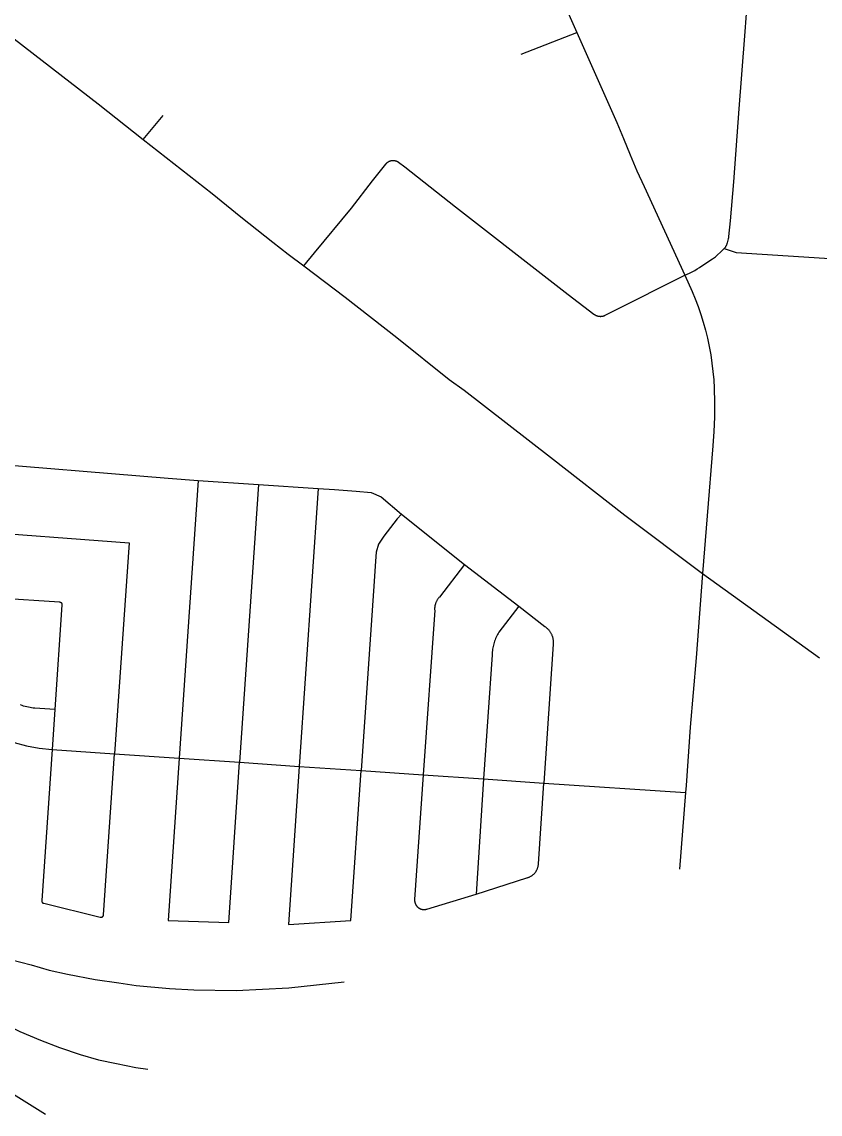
# Model space of a CAD drawing. Header units: inches. Extents: x 326453 to 344102, y 4677180 to 4689621.
# Drawn here: x 337211 to 338218, y 4678733 to 4680111 of the extents above; entities that cross this region are included whole.
import ezdxf

# ---------------------------------------------------------------- set-up
doc = ezdxf.new("R2010")
doc.units = ezdxf.units.IN
doc.header["$MEASUREMENT"] = 0
doc.layers.add('Street_Centreline', color=7, linetype='Continuous')

msp = doc.modelspace()

# ---------------------------------------------------------------- linework, layer by layer
at = {"layer": 'Street_Centreline'}
for p, q in [((337841.2462, 4680070.6338), (337911.3245, 4680097.9874)), ((337364.1741, 4679962.8488), (337389.2761, 4679993.1102)), ((337433.5032, 4679532.6552), (337409.6457, 4679181.9324)), ((337433.5032, 4679532.6552), (337509.6384, 4679527.4831)), ((337509.6384, 4679527.4831), (337485.7815, 4679176.7744)), ((337509.6384, 4679527.4831), (337584.7744, 4679522.3808)), ((337584.7744, 4679522.3808), (337560.908, 4679171.6696)), ((337689.9889, 4679490.0959), (337769.4175, 4679426.572)), ((337769.4175, 4679426.572), (337838.0345, 4679374.0293)), ((338069.9641, 4679414.9171), (338217.4171, 4679308.49)), ((337252.6041, 4679243.3221), (337249.1539, 4679192.9187)), ((337249.1539, 4679192.9187), (337328.1113, 4679187.5138)), ((337328.1113, 4679187.5138), (337409.6457, 4679181.9324)), ((337409.6457, 4679181.9324), (337485.7815, 4679176.7744)), ((337485.7815, 4679176.7744), (337560.908, 4679171.6696)), ((337560.908, 4679171.6696), (337639.2134, 4679166.3451)), ((337639.2134, 4679166.3451), (337717.5993, 4679160.9423)), ((337717.5993, 4679160.9423), (337793.461, 4679155.9468)), ((337793.461, 4679155.9468), (337784.2899, 4679010.4137)), ((337793.461, 4679155.9468), (337869.5014, 4679150.5416)), ((337869.5014, 4679150.5416), (338048.3476, 4679138.5291)), ((338048.3476, 4679138.5291), (338040.8968, 4679041.7642)), ((337151.9087, 4678788.301), (337240.8269, 4678732.7571))]:
    msp.add_line(p, q, dxfattribs=at)
for points in [[(337802.3319, 4680344.747), (337815.9432, 4680313.6533), (337911.3245, 4680097.9874)], [(336943.3832, 4680287.9512), (336991.0559, 4680251.6638), (337042.6331, 4680212.3876), (337165.4832, 4680117.1018), (337307.3111, 4680007.63), (337364.1741, 4679962.8488)], [(338131.4592, 4680204.9601), (338123.0416, 4680093.4584), (338115.6102, 4680001.6724), (338108.9563, 4679909.5367), (338104.6471, 4679860.0027), (338102.7278, 4679840.4677), (338102.5246, 4679838.8721), (338102.2655, 4679837.2846), (338101.9509, 4679835.7072), (338101.5811, 4679834.1418), (338101.1565, 4679832.5903), (338100.6777, 4679831.0548), (338100.4949, 4679830.5328), (338100.2944, 4679830.0174), (338100.0763, 4679829.5092), (338099.841, 4679829.0087), (338099.5887, 4679828.5165), (338099.3197, 4679828.0333), (338099.0343, 4679827.5596), (338098.733, 4679827.0959), (338098.4159, 4679826.6427), (338098.0835, 4679826.2007), (338097.7362, 4679825.7703), (338097.3744, 4679825.352)], [(337911.3245, 4680097.9874), (337961.6286, 4679984.2454), (337970.3515, 4679963.9889), (337978.6764, 4679943.5656), (337987.0865, 4679923.3873), (337996.2022, 4679903.5178), (338047.764, 4679791.4271)], [(337364.1741, 4679962.8488), (337451.011, 4679894.4623), (337487.5525, 4679865.3141), (337527.6424, 4679833.3611), (337547.133, 4679818.1395), (337566.9212, 4679803.3066)], [(337566.9212, 4679803.3066), (337580.4922, 4679819.7421), (337627.0835, 4679876.1101), (337653.4006, 4679910.5861), (337670.2978, 4679931.8466), (337670.5476, 4679932.1633), (337670.8083, 4679932.471), (337671.0796, 4679932.7694), (337671.3612, 4679933.0581), (337671.6527, 4679933.3369), (337671.9537, 4679933.6052), (337672.264, 4679933.8629), (337672.5831, 4679934.1096), (337672.9105, 4679934.3451), (337673.246, 4679934.5689), (337673.5892, 4679934.7809), (337673.9395, 4679934.9807), (337674.2966, 4679935.1682), (337674.66, 4679935.3431), (337675.0293, 4679935.5052), (337675.404, 4679935.6543), (337675.7837, 4679935.7902), (337676.168, 4679935.9128), (337676.5563, 4679936.0218), (337676.9481, 4679936.1173), (337677.3431, 4679936.199), (337677.7407, 4679936.2668), (337678.1403, 4679936.3207), (337678.5417, 4679936.3607), (337678.9442, 4679936.3865), (337679.3473, 4679936.3983), (337679.7506, 4679936.396), (337680.1536, 4679936.3796), (337680.5558, 4679936.3492), (337680.9566, 4679936.3047), (337681.3557, 4679936.2463), (337681.7524, 4679936.1739), (337682.1464, 4679936.0877), (337682.5372, 4679935.9878), (337682.9242, 4679935.8743), (337683.307, 4679935.7474), (337683.6852, 4679935.6072), (337684.0582, 4679935.4538), (337684.4256, 4679935.2875), (337684.787, 4679935.1085), (337685.142, 4679934.917), (337685.49, 4679934.7131), (337685.8307, 4679934.4973), (337686.1636, 4679934.2697), (337686.4884, 4679934.0305), (337694.2436, 4679928.1091), (337758.3048, 4679877.919), (337877.6308, 4679784.8854), (337900.4135, 4679767.2714), (337932.8301, 4679742.3343), (337933.2083, 4679742.0603), (337933.5957, 4679741.7995), (337933.9919, 4679741.5522), (337934.3963, 4679741.3187), (337934.8086, 4679741.0993), (337935.2282, 4679740.8942), (337935.6546, 4679740.7037), (337936.0873, 4679740.5281), (337936.5258, 4679740.3674), (337936.9696, 4679740.222), (337937.4182, 4679740.0919), (337937.8709, 4679739.9774), (337938.3274, 4679739.8786), (337938.7869, 4679739.7955), (337939.2491, 4679739.7284), (337939.7133, 4679739.6772), (337940.179, 4679739.6421), (337940.6456, 4679739.623), (337941.1126, 4679739.62), (337941.5795, 4679739.6331), (337942.0456, 4679739.6624), (337942.5104, 4679739.7076), (337942.9734, 4679739.7689), (337943.434, 4679739.8461), (337943.8916, 4679739.9391), (337944.3458, 4679740.0478), (337944.796, 4679740.1721), (337945.2416, 4679740.3119), (337945.6821, 4679740.467), (337946.117, 4679740.6371), (337946.5458, 4679740.8222), (337946.968, 4679741.0219), (337956.4935, 4679745.7306), (338047.764, 4679791.4271)], [(338097.3744, 4679825.352), (338112.3927, 4679820.1008), (338433.8192, 4679799.7649), (338440.2428, 4679886.8448)], [(338047.764, 4679791.4271), (338053.6283, 4679794.2743), (338056.853, 4679795.8996), (338060.028, 4679797.62), (338063.1505, 4679799.434), (338066.2177, 4679801.3399), (338069.227, 4679803.3361), (338082.5071, 4679812.1871), (338083.7752, 4679813.0603), (338085.0162, 4679813.9715), (338086.2291, 4679814.9199), (338087.4126, 4679815.9046), (338088.5658, 4679816.9247), (338093.0204, 4679821.0858), (338097.3744, 4679825.352)], [(337566.9212, 4679803.3066), (337618.8734, 4679763.8779), (337684.1132, 4679712.9804), (337750.1494, 4679660.0026), (337769.0516, 4679646.6235), (337877.9457, 4679562.0977), (337971.9418, 4679488.499), (338069.9641, 4679414.9171)], [(338047.764, 4679791.4271), (338056.6385, 4679771.0541), (338060.6214, 4679761.5123), (338064.3089, 4679751.8526), (338067.6976, 4679742.0839), (338070.7842, 4679732.2157), (338073.5658, 4679722.2572), (338076.1072, 4679711.9436), (338078.3299, 4679701.5567), (338080.2318, 4679691.1062), (338081.8112, 4679680.6022), (338083.0664, 4679670.0546), (338083.9964, 4679659.4733), (338084.6002, 4679648.8684), (338085.0633, 4679630.6803), (338084.9434, 4679612.4867), (338084.2406, 4679594.3063), (338082.9556, 4679576.1578), (338075.713, 4679487.67), (338069.9641, 4679414.9171)], [(337139.8729, 4679556.5339), (337395.7535, 4679535.5607), (337433.5032, 4679532.6552)], [(337584.7744, 4679522.3808), (337605.6783, 4679520.9608), (337632.7387, 4679518.9706), (337651.8261, 4679517.1902), (337664.2882, 4679511.9767), (337689.9889, 4679490.0959)], [(337689.9889, 4679490.0959), (337684.6684, 4679484.134), (337667.7235, 4679462.2858), (337660.9096, 4679451.9827), (337658.0211, 4679441.8329), (337657.1977, 4679430.6003), (337655.0542, 4679399.1036), (337639.2134, 4679166.3451)], [(337133.5482, 4679469.6224), (337346.5194, 4679453.8684), (337328.1113, 4679187.5138)], [(337769.4175, 4679426.572), (337737.844, 4679385.134), (337737.3535, 4679384.6123), (337736.8811, 4679384.0743), (337736.4272, 4679383.5205), (337735.9925, 4679382.9516), (337735.5774, 4679382.3682), (337735.1824, 4679381.771), (337734.8079, 4679381.1607), (337734.4545, 4679380.538), (337734.1225, 4679379.9036), (337733.8122, 4679379.2583), (337733.5241, 4679378.6028), (337733.2585, 4679377.9379), (337733.0157, 4679377.2643), (337732.796, 4679376.5828), (337732.5996, 4679375.8943), (337732.4268, 4679375.1994), (337732.2777, 4679374.4991), (337732.1526, 4679373.7941), (337732.0515, 4679373.0853), (337731.9746, 4679372.3734), (337731.9221, 4679371.6593), (337731.8938, 4679370.9439), (337731.89, 4679370.2279), (337731.9105, 4679369.5121), (337731.9554, 4679368.7975), (337717.5993, 4679160.9423)], [(338069.9641, 4679414.9171), (338061.8713, 4679308.5071), (338054.4353, 4679221.1077), (338049.1297, 4679147.6572), (338048.3476, 4679138.5291)], [(337180.1844, 4679384.4853), (337258.6169, 4679379.1585), (337258.7312, 4679379.1476), (337258.8449, 4679379.1328), (337258.9581, 4679379.1141), (337259.0706, 4679379.0915), (337259.1822, 4679379.0649), (337259.2928, 4679379.0345), (337259.4024, 4679379.0003), (337259.5106, 4679378.9623), (337259.6175, 4679378.9206), (337259.7228, 4679378.8751), (337259.8266, 4679378.8261), (337259.9285, 4679378.7735), (337260.0286, 4679378.7174), (337260.1266, 4679378.6578), (337260.2226, 4679378.5949), (337260.3163, 4679378.5286), (337260.4076, 4679378.4592), (337260.4965, 4679378.3867), (337260.5828, 4679378.3111), (337260.6664, 4679378.2325), (337260.7473, 4679378.1511), (337260.8252, 4679378.067), (337260.9002, 4679377.9801), (337260.9722, 4679377.8908), (337261.041, 4679377.799), (337261.1066, 4679377.7048), (337261.1689, 4679377.6085), (337261.2278, 4679377.51), (337261.2832, 4679377.4096), (337261.3351, 4679377.3073), (337261.3835, 4679377.2032), (337261.4282, 4679377.0975), (337261.4692, 4679376.9904), (337261.5064, 4679376.8819), (337261.5399, 4679376.7721), (337261.5696, 4679376.6613), (337261.5953, 4679376.5495), (337261.6172, 4679376.4369), (337261.6352, 4679376.3236), (337261.6492, 4679376.2097), (337261.6593, 4679376.0954), (337261.6654, 4679375.9808), (337261.6675, 4679375.8661), (337261.6656, 4679375.7514), (337261.6598, 4679375.6368), (337252.6041, 4679243.3221)], [(337838.0345, 4679374.0293), (337813.0124, 4679341.0564), (337812.0657, 4679339.5454), (337811.1705, 4679338.0033), (337810.3279, 4679336.432), (337809.5387, 4679334.8331), (337808.8039, 4679333.2084), (337808.1243, 4679331.56), (337807.5007, 4679329.8895), (337806.9338, 4679328.199), (337806.4242, 4679326.4903), (337805.9726, 4679324.7653), (337805.5794, 4679323.0262), (337805.245, 4679321.2747), (337804.97, 4679319.513), (337804.7545, 4679317.743), (337804.5989, 4679315.9668), (337804.5032, 4679314.1863), (337804.4677, 4679312.4036), (337793.461, 4679155.9468)], [(337838.0345, 4679374.0293), (337871.0411, 4679348.0936), (337871.7011, 4679347.6309), (337872.345, 4679347.146), (337872.9721, 4679346.6395), (337873.5815, 4679346.112), (337874.1727, 4679345.5641), (337874.7449, 4679344.9964), (337875.2974, 4679344.4096), (337875.8297, 4679343.8043), (337876.3411, 4679343.1812), (337876.831, 4679342.5411), (337877.2989, 4679341.8848), (337877.7442, 4679341.2129), (337878.1663, 4679340.5262), (337878.5649, 4679339.8256), (337878.9394, 4679339.1119), (337879.2894, 4679338.3858), (337879.6146, 4679337.6483), (337879.9144, 4679336.9001), (337880.1887, 4679336.1421), (337880.437, 4679335.3753), (337880.6591, 4679334.6004), (337880.8547, 4679333.8185), (337881.0236, 4679333.0304), (337881.1657, 4679332.2369), (337881.2806, 4679331.4391), (337881.3684, 4679330.6379), (337881.4288, 4679329.8341), (337881.4619, 4679329.0287), (337881.4676, 4679328.2227), (337881.4459, 4679327.417), (337881.3968, 4679326.6124), (337881.3204, 4679325.81), (337869.5014, 4679150.5416)], [(337252.6041, 4679243.3221), (337227.5758, 4679245.0354), (337225.4912, 4679245.2182), (337223.4142, 4679245.4736), (337221.3473, 4679245.8013), (337219.2931, 4679246.2008), (337217.2542, 4679246.6717), (337215.2328, 4679247.2134), (337213.2316, 4679247.8252), (337211.2529, 4679248.5064), (337209.2992, 4679249.2562)], [(337185.9836, 4679206.9158), (337201.3243, 4679201.5998), (337217.0286, 4679197.4799), (337233.0034, 4679194.5805), (337249.1539, 4679192.9187)], [(337249.1539, 4679192.9187), (337236.1484, 4679002.5463), (337236.1333, 4679002.4335), (337236.122, 4679002.3201), (337236.1147, 4679002.2065), (337236.1112, 4679002.0927), (337236.1117, 4679001.9788), (337236.1162, 4679001.8651), (337236.1245, 4679001.7515), (337236.1367, 4679001.6383), (337236.1529, 4679001.5256), (337236.1729, 4679001.4135), (337236.1967, 4679001.3022), (337236.2244, 4679001.1917), (337236.2559, 4679001.0823), (337236.2911, 4679000.974), (337236.33, 4679000.867), (337236.3726, 4679000.7614), (337236.4188, 4679000.6574), (337236.4686, 4679000.555), (337236.5219, 4679000.4543), (337236.5786, 4679000.3556), (337236.6387, 4679000.2588), (337236.702, 4679000.1642), (337236.7686, 4679000.0719), (337236.8383, 4678999.9819), (337236.9111, 4678999.8943), (337236.9869, 4678999.8093), (337237.0655, 4678999.727), (337237.147, 4678999.6474), (337237.2311, 4678999.5707), (337237.3178, 4678999.4969), (337237.407, 4678999.4261), (337237.4987, 4678999.3585), (337237.5925, 4678999.2941), (337237.6885, 4678999.2329), (337237.7867, 4678999.1751), (337237.8867, 4678999.1207), (337237.9885, 4678999.0697), (337238.092, 4678999.0223), (337238.1971, 4678998.9785), (337238.3037, 4678998.9384), (337238.4115, 4678998.9019), (337238.5206, 4678998.8692), (337238.6307, 4678998.8403), (337309.9522, 4678981.406), (337310.0631, 4678981.3758), (337310.175, 4678981.3494), (337310.2878, 4678981.3269), (337310.4012, 4678981.3083), (337310.5153, 4678981.2936), (337310.6298, 4678981.2828), (337310.7445, 4678981.276), (337310.8595, 4678981.2732), (337310.9745, 4678981.2743), (337311.0893, 4678981.2793), (337311.204, 4678981.2883), (337311.3182, 4678981.3013), (337311.4319, 4678981.3182), (337311.545, 4678981.339), (337311.6573, 4678981.3637), (337311.7687, 4678981.3922), (337311.879, 4678981.4245), (337311.9882, 4678981.4607), (337312.096, 4678981.5005), (337312.2025, 4678981.544), (337312.3073, 4678981.5912), (337312.4105, 4678981.642), (337312.5118, 4678981.6963), (337312.6113, 4678981.7541), (337312.7086, 4678981.8152), (337312.8038, 4678981.8797), (337312.8968, 4678981.9473), (337312.9873, 4678982.0182), (337313.0754, 4678982.0921), (337313.1608, 4678982.1691), (337313.2436, 4678982.2489), (337313.3235, 4678982.3315), (337313.4006, 4678982.4168), (337313.4747, 4678982.5047), (337313.5457, 4678982.5952), (337313.6136, 4678982.688), (337313.6782, 4678982.7831), (337313.7395, 4678982.8804), (337313.7974, 4678982.9797), (337313.8519, 4678983.081), (337313.9028, 4678983.184), (337313.9502, 4678983.2888), (337313.9939, 4678983.3951), (337314.034, 4678983.5029), (337314.0703, 4678983.612), (337314.1028, 4678983.7223), (337314.1315, 4678983.8336), (337314.1564, 4678983.9459), (337314.1774, 4678984.059), (337314.1945, 4678984.1727), (337314.2076, 4678984.2869), (337314.2169, 4678984.4015), (337328.1113, 4679187.5138)], [(337409.6457, 4679181.9324), (337395.733, 4678977.3481), (337472.0415, 4678974.8199), (337485.7815, 4679176.7744)], [(337560.908, 4679171.6696), (337547.3255, 4678972.0903), (337626.3347, 4678977.1091), (337639.2134, 4679166.3451)], [(337717.5993, 4679160.9423), (337706.6553, 4679003.7093), (337706.6321, 4679003.3011), (337706.6229, 4679002.8923), (337706.6279, 4679002.4835), (337706.6469, 4679002.075), (337706.6801, 4679001.6675), (337706.7273, 4679001.2614), (337706.7885, 4679000.8571), (337706.8636, 4679000.4552), (337706.9525, 4679000.0561), (337707.0551, 4678999.6603), (337707.1714, 4678999.2683), (337707.3011, 4678998.8805), (337707.4441, 4678998.4974), (337707.6002, 4678998.1195), (337707.7693, 4678997.7473), (337707.9511, 4678997.381), (337708.1455, 4678997.0213), (337708.3521, 4678996.6685), (337708.5708, 4678996.323), (337708.8013, 4678995.9853), (337709.0433, 4678995.6557), (337709.2966, 4678995.3347), (337709.5608, 4678995.0226), (337709.8355, 4678994.7199), (337710.1206, 4678994.4267), (337710.4156, 4678994.1436), (337710.7202, 4678993.8709), (337711.0341, 4678993.6088), (337711.3568, 4678993.3577), (337711.6879, 4678993.1179), (337712.0272, 4678992.8896), (337712.3741, 4678992.6732), (337712.7283, 4678992.4689), (337713.0893, 4678992.277), (337713.4567, 4678992.0976), (337713.8301, 4678991.931), (337714.2091, 4678991.7774), (337714.5931, 4678991.637), (337714.9817, 4678991.5099), (337715.3745, 4678991.3962), (337715.7709, 4678991.2962), (337716.1706, 4678991.21), (337716.573, 4678991.1376), (337716.9777, 4678991.0791), (337717.3842, 4678991.0346), (337717.7919, 4678991.0042), (337718.2005, 4678990.9878), (337718.6093, 4678990.9856), (337719.018, 4678990.9975), (337719.4261, 4678991.0235), (337719.833, 4678991.0635), (337720.2383, 4678991.1176), (337720.6415, 4678991.1856), (337721.0421, 4678991.2675), (337721.4396, 4678991.3631), (337721.8336, 4678991.4725), (337784.2899, 4679010.4137)], [(337784.2899, 4679010.4137), (337848.1908, 4679030.9671), (337848.8321, 4679031.1352), (337849.4673, 4679031.3252), (337850.0956, 4679031.5367), (337850.7163, 4679031.7696), (337851.3287, 4679032.0236), (337851.9321, 4679032.2983), (337852.5257, 4679032.5936), (337853.1089, 4679032.909), (337853.6809, 4679033.2441), (337854.2412, 4679033.5985), (337854.789, 4679033.972), (337855.3237, 4679034.3639), (337855.8447, 4679034.7739), (337856.3514, 4679035.2015), (337856.8432, 4679035.6461), (337857.3195, 4679036.1073), (337857.7797, 4679036.5845), (337858.2234, 4679037.0771), (337858.6499, 4679037.5847), (337859.0589, 4679038.1065), (337859.4498, 4679038.642), (337859.8221, 4679039.1905), (337860.1755, 4679039.7515), (337860.5094, 4679040.3242), (337860.8236, 4679040.908), (337861.1177, 4679041.5022), (337861.3913, 4679042.1061), (337861.644, 4679042.719), (337861.8757, 4679043.3402), (337862.0859, 4679043.9689), (337862.2746, 4679044.6045), (337862.4415, 4679045.2462), (337862.5863, 4679045.8931), (337862.7089, 4679046.5447), (337862.8091, 4679047.2), (337862.8869, 4679047.8584), (337862.9421, 4679048.5191), (337869.5014, 4679150.5416)], [(336698.9674, 4679099.9973), (336849.8547, 4679047.5439), (336938.5222, 4679016.8108), (336972.7509, 4679004.774), (337004.4598, 4678993.9347), (337096.4909, 4678963.1445), (337153.002, 4678942.9945), (337196.5914, 4678928.0369), (337222.6149, 4678921.2084), (337245.3855, 4678914.3799), (337268.8066, 4678909.5024), (337303.4103, 4678902.6242), (337333.3374, 4678898.397), (337355.132, 4678895.1454), (337397.2435, 4678891.3894), (337428.0509, 4678889.4788), (337481.3143, 4678888.9071), (337547.7253, 4678892.0549), (337617.8735, 4678899.9548)], [(336697.6075, 4679083.979), (336711.8674, 4679079.0343), (336754.1352, 4679064.3637), (336804.287, 4679046.7033), (336878.4559, 4679020.5877), (336901.8798, 4679011.354), (336933.9709, 4678997.1627), (336968.0574, 4678980.0457), (337001.0551, 4678962.0322), (337040.4003, 4678938.1764), (337071.5269, 4678918.3305), (337112.8527, 4678891.717), (337149.5592, 4678868.3595), (337167.9455, 4678857.6753), (337187.3319, 4678847.3879), (337208.5358, 4678837.2367), (337234.6061, 4678826.1483), (337258.4161, 4678816.849), (337284.643, 4678808.2102), (337307.8746, 4678801.439), (337330.4368, 4678796.4992), (337354.8384, 4678791.6336), (337369.9252, 4678789.4853)]]:
    msp.add_lwpolyline(points, dxfattribs=at)

doc.saveas('drawing.dxf')
